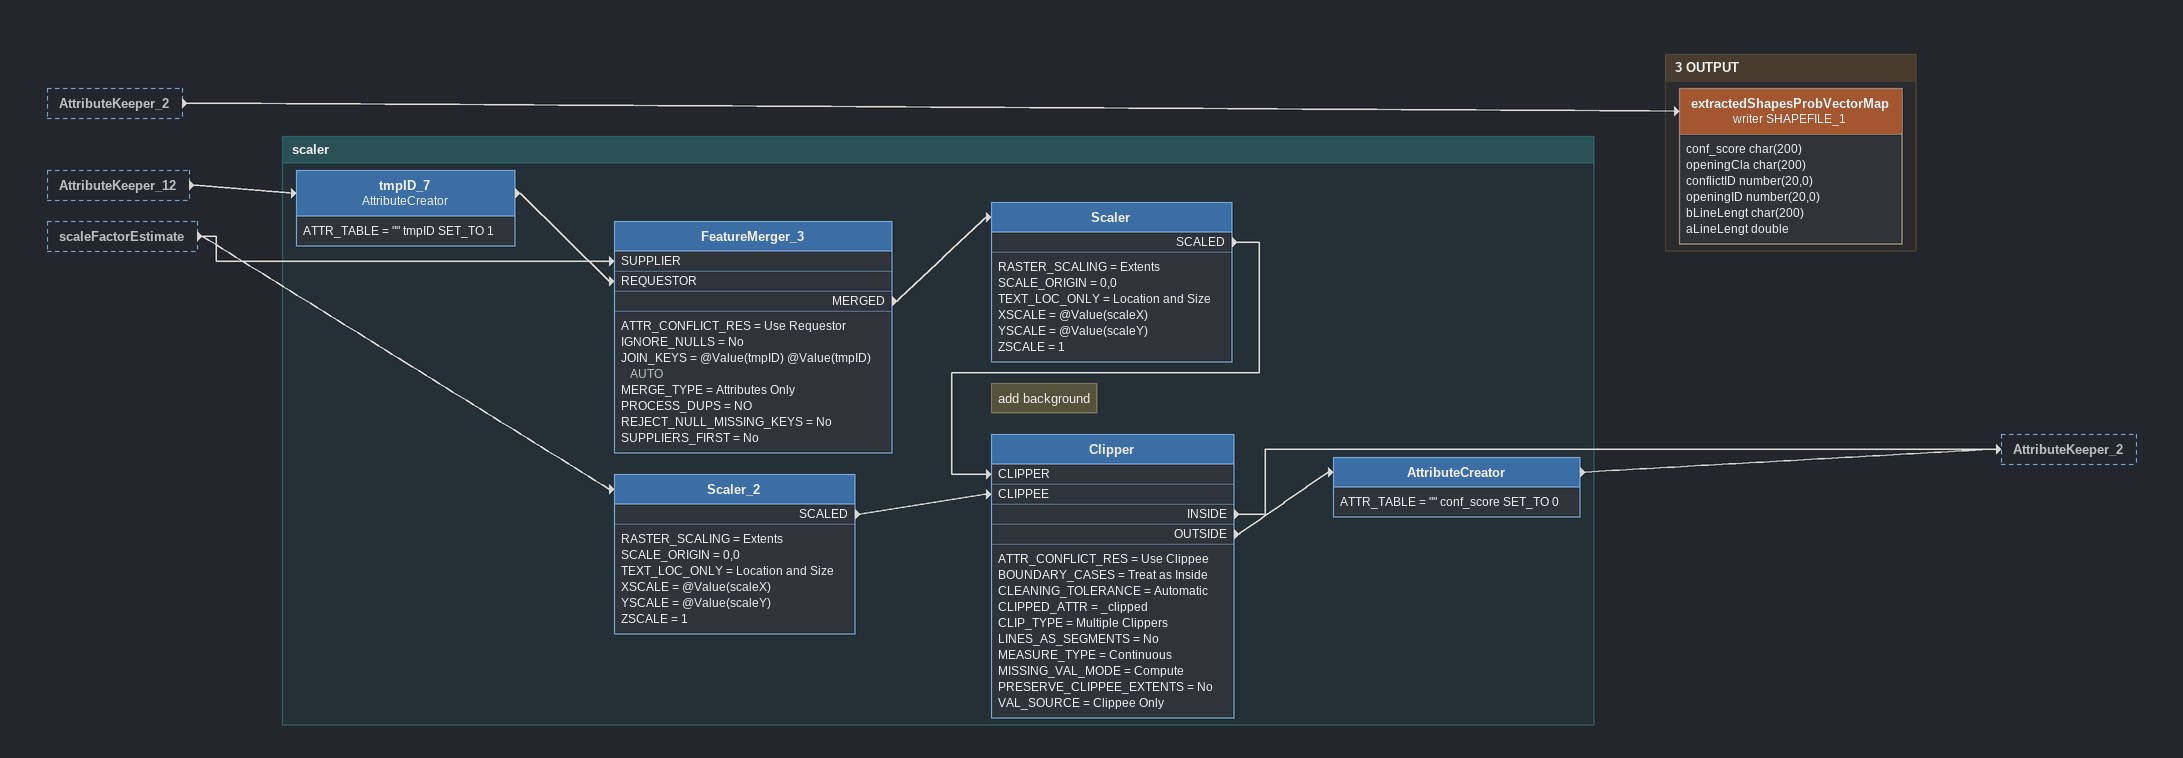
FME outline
AttributeKeeper_2 [outside]
    -> extractedShapesProbVectorMap (writer SHAPEFILE_1)
AttributeKeeper_12 [outside]
    -> tmpID_7
scaleFactorEstimate [outside]
    -> FeatureMerger_3 [SUPPLIER]
    -> Scaler_2

Bookmark: scaler
tmpID_7: AttributeCreator
    ATTR_TABLE = "" tmpID SET_TO 1
    -> FeatureMerger_3 [REQUESTOR]
FeatureMerger_3
    ATTR_CONFLICT_RES = Use Requestor
    IGNORE_NULLS = No
    JOIN_KEYS = @Value(tmpID) @Value(tmpID) AUTO
    MERGE_TYPE = Attributes Only
    PROCESS_DUPS = NO
    REJECT_NULL_MISSING_KEYS = No
    SUPPLIERS_FIRST = No
    MERGED -> Scaler
Scaler
    RASTER_SCALING = Extents
    SCALE_ORIGIN = 0,0
    TEXT_LOC_ONLY = Location and Size
    XSCALE = @Value(scaleX)
    YSCALE = @Value(scaleY)
    ZSCALE = 1
    SCALED -> Clipper [CLIPPER]
Scaler_2
    RASTER_SCALING = Extents
    SCALE_ORIGIN = 0,0
    TEXT_LOC_ONLY = Location and Size
    XSCALE = @Value(scaleX)
    YSCALE = @Value(scaleY)
    ZSCALE = 1
    SCALED -> Clipper [CLIPPEE]
Note: add background
Clipper
    ATTR_CONFLICT_RES = Use Clippee
    BOUNDARY_CASES = Treat as Inside
    CLEANING_TOLERANCE = Automatic
    CLIPPED_ATTR = _clipped
    CLIP_TYPE = Multiple Clippers
    LINES_AS_SEGMENTS = No
    MEASURE_TYPE = Continuous
    MISSING_VAL_MODE = Compute
    PRESERVE_CLIPPEE_EXTENTS = No
    VAL_SOURCE = Clippee Only
    INSIDE -> AttributeKeeper_2
    OUTSIDE -> AttributeCreator
AttributeCreator
    ATTR_TABLE = "" conf_score SET_TO 0
    -> AttributeKeeper_2

Bookmark: 3 OUTPUT
extractedShapesProbVectorMap (writer SHAPEFILE_1)
    attributes: conf_score char(200), openingCla char(200), conflictID number(20,0), openingID number(20,0), bLineLengt char(200), aLineLengt double
